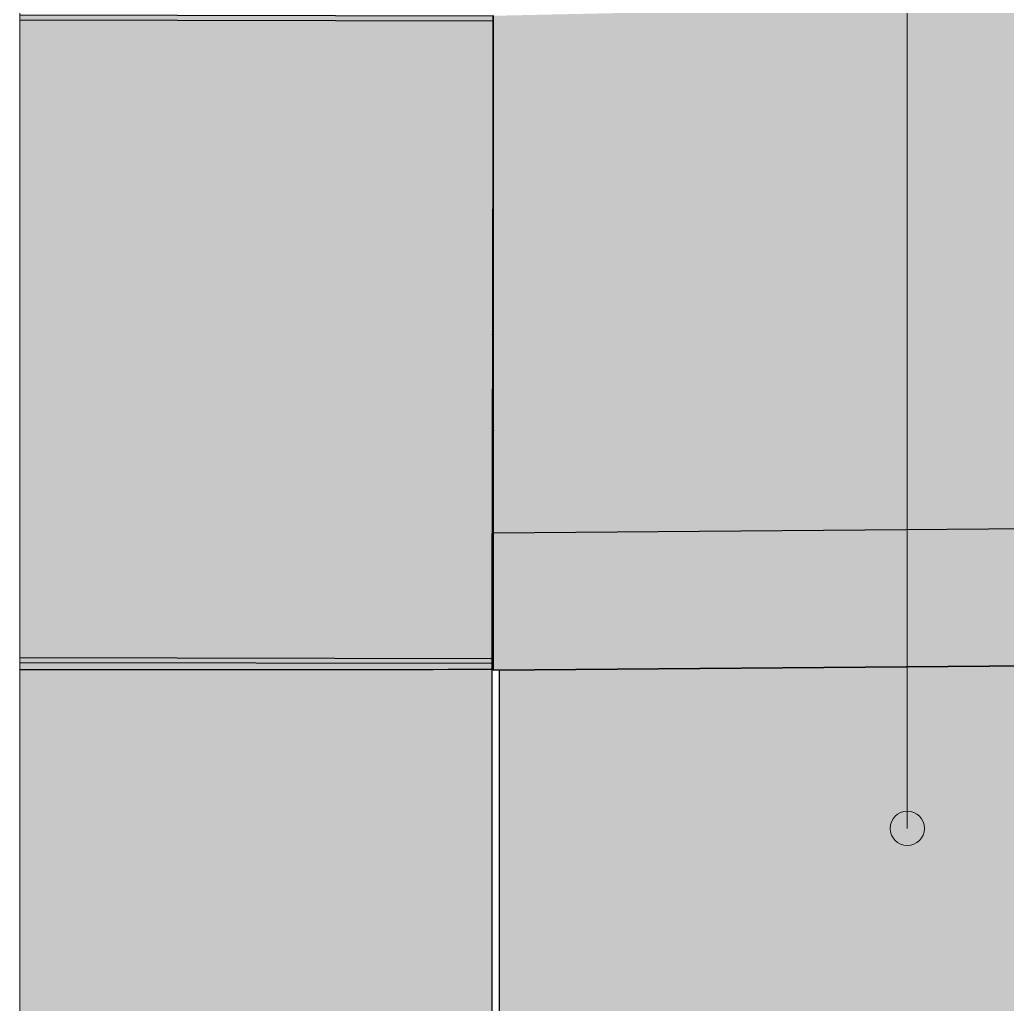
# Model space of a CAD drawing. Header units: metres. Extents: x -1147.3 to -1090.7, y 3.4 to 26.8.
# Drawn here: x -1147.223 to -1144.34, y 20.332 to 23.206 of the extents above; entities that cross this region are included whole.
import ezdxf

# ---------------------------------------------------------------- set-up
doc = ezdxf.new("R2010")
doc.units = ezdxf.units.M
for name, color, linetype, lineweight in [('A-DETL', 7, 'Continuous', 13), ('A-DETL-GENF', 7, 'Continuous', 9), ('A-FLOR', 7, 'Continuous', 50), ('A-GENM', 7, 'Continuous', 35), ('G-ANNO-TEXT', 7, 'Continuous', 9), ('S-BEAM', 7, 'Continuous', 50)]:
    doc.layers.add(name, color=color, linetype=linetype, lineweight=lineweight)

# ---------------------------------------------------------------- blocks, each defined once
blk = doc.blocks.new('StitchPour_RS36A_04 - StitchPour_RS36A_04-60468323-DRG-2873023 - SECTION 2')
at = {"layer": 'A-GENM', "lineweight": 25, "true_color": 0xf4f4f4}
for points in [[(-1147.2226, 21.3101), (-1145.8431, 21.3101), (-1145.8437, 21.3767), (-1145.8437, 21.3268), (-1147.2226, 21.3292), (-1147.2226, 21.3101)], [(-1147.0621, 21.3101), (-1147.0621, 21.3101), (-1146.6156, 21.3101)]]:
    blk.add_hatch(color=7, dxfattribs=at).paths.add_polyline_path(points)
at = {"layer": 'A-GENM', "color": 253, "lineweight": 25, "true_color": 0xa3a3a3, "flags": 128}
blk.add_lwpolyline([(-1145.8431, 21.3101), (-1145.8431, 21.3767), (-1145.8431, 21.4434), (-1145.8431, 21.5101), (-1145.8431, 21.5767), (-1145.8431, 21.6434), (-1145.8431, 21.7066)], dxfattribs=at)
blk = doc.blocks.new('Barrier-Precast-MPB-03-B - Typical-68654142-DRG-2873023 - SECTION 2')
at = {"layer": 'A-GENM', "lineweight": 25, "true_color": 0xf4f4f4}
for points in [[(-1145.8409, 23.2018), (-1145.841, 23.2163), (-1147.2226, 23.2188), (-1147.2226, 23.2042), (-1145.841, 23.2018), (-1145.841, 23.2018)], [(-1145.8437, 21.3418), (-1145.841, 23.2018), (-1147.2226, 23.2042), (-1147.2226, 21.3442)], [(-1145.8437, 21.3268), (-1145.8437, 21.3418), (-1147.2226, 21.3442), (-1147.2226, 21.3292), (-1146.7286, 21.3283)]]:
    blk.add_hatch(color=7, dxfattribs=at).paths.add_polyline_path(points)
at = {"layer": 'A-GENM', "color": 253, "lineweight": 25, "true_color": 0xa3a3a3}
for p, q in [((-1145.8409, 23.2163), (-1147.2226, 23.2188)), ((-1145.8409, 23.2018), (-1147.2226, 23.2042)), ((-1145.8437, 21.3418), (-1145.8409, 22.9176)), ((-1147.2226, 21.3442), (-1145.8437, 21.3418)), ((-1145.8437, 21.3268), (-1145.8437, 21.3418)), ((-1145.8437, 21.3268), (-1147.2226, 21.3292))]:
    blk.add_line(p, q, dxfattribs=at)
for points, knots in [([(-1145.8417, 22.5064), (-1145.8417, 22.5064), (-1145.8417, 22.5063), (-1145.8417, 22.5061), (-1145.8417, 22.5059)], [-0.161347, -0.161347, -0.161347, -0.161347, -0.13888889, -0.11111111, -0.11111111, -0.11111111, -0.11111111]), ([(-1145.8421, 22.2864), (-1145.8421, 22.2864), (-1145.8421, 22.2865), (-1145.8421, 22.2867), (-1145.8421, 22.2869)], [0.83880628, 0.83880628, 0.83880628, 0.83880628, 0.86111111, 0.88888889, 0.88888889, 0.88888889, 0.88888889])]:
    blk.add_open_spline(points, degree=3, knots=knots, dxfattribs=at)
blk = doc.blocks.new('T2DPAA-T2D-C3S-RS-M3D-100334_rvt-1-DRG-2873023 - SECTION 2')
at = {"layer": 'A-GENM', "lineweight": 5, "true_color": 0xefefdf}
blk.add_hatch(color=254, dxfattribs=at).paths.add_polyline_path([(-1147.2226, 20.1101), (-1145.8431, 20.1101), (-1145.8431, 21.3101), (-1147.2226, 21.3101), (-1147.2226, 20.1592)])
at = {"layer": 'A-GENM', "color": 253, "lineweight": 25, "true_color": 0xa3a3a3, "flags": 128}
blk.add_lwpolyline([(-1145.8431, 20.1101), (-1145.8431, 20.2434), (-1145.8431, 20.3767), (-1145.8431, 20.5101), (-1145.8431, 20.6434), (-1145.8431, 20.7767), (-1145.8431, 20.9101), (-1145.8431, 21.0434), (-1145.8431, 21.1767), (-1145.8431, 21.3101)], dxfattribs=at)
at = {"layer": 'A-GENM', "color": 253, "lineweight": 25, "true_color": 0xa3a3a3}
blk.add_open_spline([(-1147.2226, 21.3092), (-1146.7628, 21.309), (-1146.3029, 21.3093), (-1145.8431, 21.3101)], degree=3, dxfattribs=at)
for name in ['Barrier-Precast-MPB-03-B - Typical-68654142-DRG-2873023 - SECTION 2', 'StitchPour_RS36A_04 - StitchPour_RS36A_04-60468323-DRG-2873023 - SECTION 2']:
    blk.add_blockref(name, (0, 0), dxfattribs=at)
blk = doc.blocks.new('BR08_Barrier_Patterm_Side_01 - BR08_Barrier_Patterm_Side_01-5122489-DRG-2873023 - SECTION 2')
at = {"layer": 'A-GENM', "color": 254, "lineweight": 25, "true_color": 0xd4d4d4}
for p, q in [((-1145.8409, 23.2018), (-1145.8409, 23.2027)), ((-1145.8411, 21.3073), (-1145.841, 22.9063))]:
    blk.add_line(p, q, dxfattribs=at)
blk = doc.blocks.new('T2DPAA-T2D-C3S-DU-M3D-100304_rvt-1-DRG-2873023 - SECTION 2')
at = {"layer": 'A-GENM', "color": 254, "lineweight": 25, "true_color": 0xd4d4d4}
blk.add_blockref('BR08_Barrier_Patterm_Side_01 - BR08_Barrier_Patterm_Side_01-5122489-DRG-2873023 - SECTION 2', (0, 0), dxfattribs=at)
blk = doc.blocks.new('03_SFR_ACS_Abutment_BR08_Retaining wall CS - ABUTMENT EAST_BR8_1-7988247-DRG-2873023 - SECTION 2')
at = {"layer": 'S-BEAM', "lineweight": 25, "true_color": 0xc0c0c0}
blk.add_hatch(color=9, dxfattribs=at).paths.add_polyline_path([(-1145.8229, 20.1101), (-1135.8419, 20.1868), (-1135.8415, 21.3868), (-1136.0535, 21.3847), (-1145.8229, 21.3073), (-1145.8229, 20.5146)])
at = {"layer": 'S-BEAM', "lineweight": 25}
blk.add_line((-1145.8229, 21.3074), (-1145.8229, 20.1101), dxfattribs=at)
blk = doc.blocks.new('BREAK LINE - INPUT VIEW SCALE_R13 - Std Break-8505546-DRG-2873023 - SECTION 2')
at = {"layer": 'A-DETL-GENF'}
blk.add_line((-1147.2226, 16.9044), (-1147.2226, 23.3044), dxfattribs=at)

msp = doc.modelspace()

# ---------------------------------------------------------------- hatches: boundary and pattern name
at = {"layer": 'A-DETL-GENF', "true_color": 0xc0c0c0}
msp.add_hatch(color=9, dxfattribs=at).paths.add_polyline_path([(-1145.8409, 21.3073), (-1136.0351, 21.3853), (-1136.0351, 23.4305), (-1145.8409, 23.2172), (-1145.8409, 21.3418)])
at = {"layer": 'G-ANNO-TEXT'}
h = msp.add_hatch(color=256, dxfattribs=at)
edge = h.paths.add_edge_path()
edge.add_arc((-1144.6319, 20.8456), 0.05, 0, 360)

# ---------------------------------------------------------------- linework, layer by layer
at = {"layer": 'A-DETL', "lineweight": 35}
for p, q in [((-1145.8409, 23.2177), (-1145.8409, 21.3073)), ((-1145.8409, 21.3073), (-1136.0351, 21.3848))]:
    msp.add_line(p, q, dxfattribs=at)
at = {"layer": 'A-DETL', "lineweight": 25}
msp.add_line((-1136.0532, 21.7852), (-1145.8409, 21.7071), dxfattribs=at)
at = {"layer": 'A-FLOR'}
msp.add_line((-1145.841, 22.0074), (-1145.841, 22.0073), dxfattribs=at)
at = {"layer": 'A-FLOR', "flags": 128}
msp.add_lwpolyline([(-1145.841, 21.7066), (-1145.841, 21.7066), (-1145.841, 21.7066), (-1145.841, 21.7067), (-1145.841, 21.7067), (-1145.841, 21.7068), (-1145.8409, 21.7068), (-1145.8409, 21.7068), (-1145.8409, 21.7069)], dxfattribs=at)
at = {"layer": 'G-ANNO-TEXT'}
msp.add_line((-1144.6319, 20.8456), (-1144.6319, 24.6783), dxfattribs=at)
msp.add_circle((-1144.6319, 20.8456), 0.05, dxfattribs=at)

# ---------------------------------------------------------------- block references
at = {"lineweight": 5}
for name in ['T2DPAA-T2D-C3S-DU-M3D-100304_rvt-1-DRG-2873023 - SECTION 2', 'T2DPAA-T2D-C3S-RS-M3D-100334_rvt-1-DRG-2873023 - SECTION 2']:
    msp.add_blockref(name, (0, 0), dxfattribs=at)
at = {"layer": 'A-DETL-GENF'}
msp.add_blockref('BREAK LINE - INPUT VIEW SCALE_R13 - Std Break-8505546-DRG-2873023 - SECTION 2', (0, 0), dxfattribs=at)
at = {"layer": 'S-BEAM', "lineweight": 25}
msp.add_blockref('03_SFR_ACS_Abutment_BR08_Retaining wall CS - ABUTMENT EAST_BR8_1-7988247-DRG-2873023 - SECTION 2', (0, 0), dxfattribs=at)

doc.saveas('drawing.dxf')
